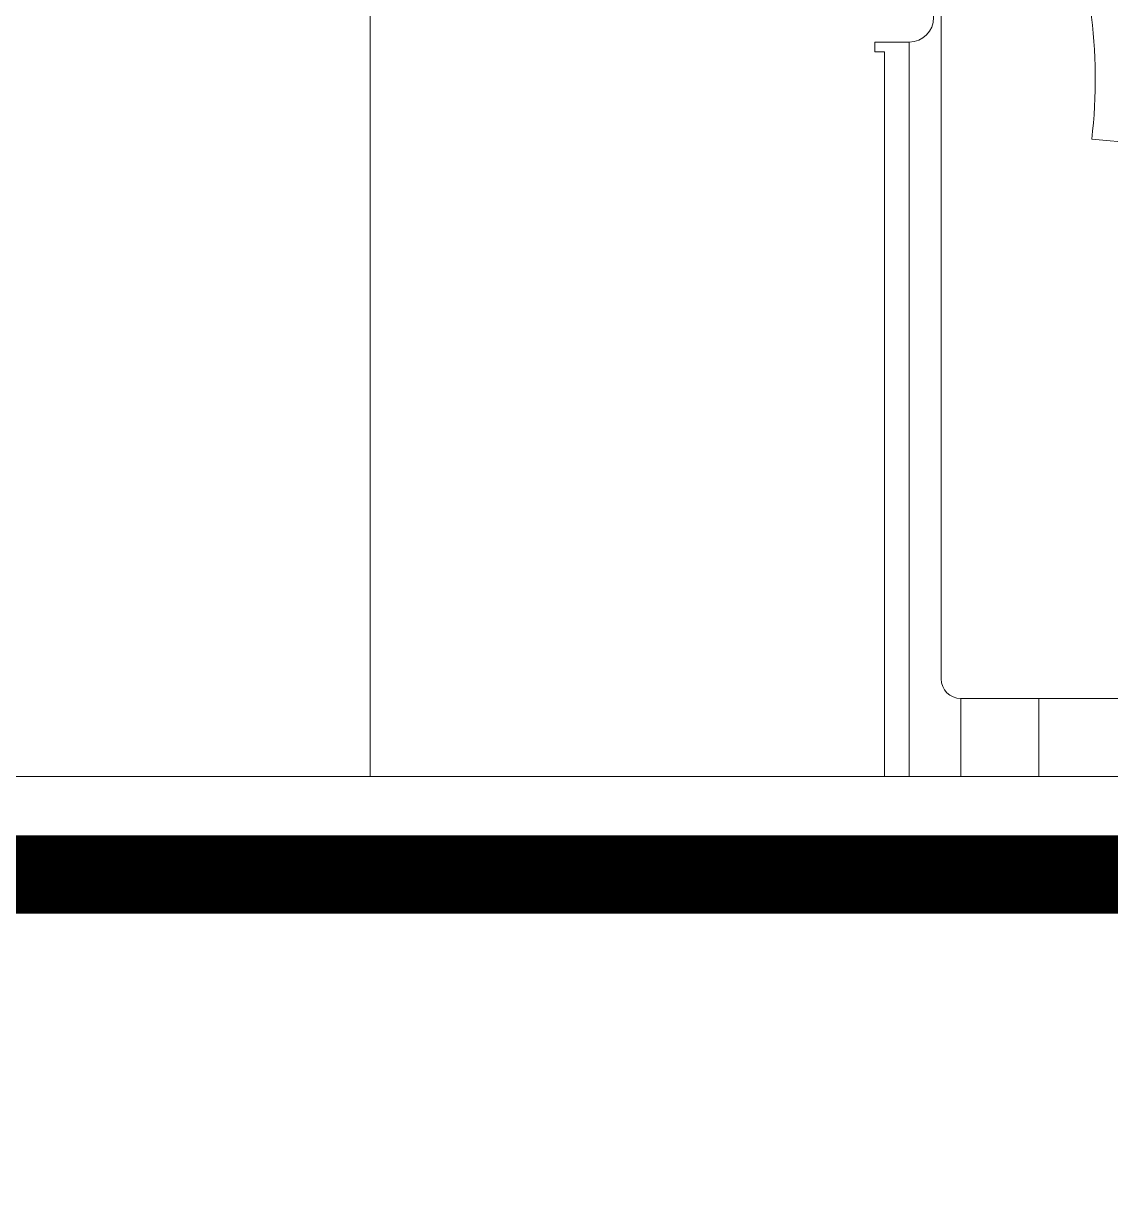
# Model space of a CAD drawing. Header units: millimetres. Extents: x 219.2 to 298.5, y 137.8 to 166.3.
# Drawn here: x 259.375 to 260.485, y 143.521 to 144.73 of the extents above; entities that cross this region are included whole.
import ezdxf

# ---------------------------------------------------------------- set-up
doc = ezdxf.new("R2010")
doc.units = ezdxf.units.MM
doc.layers.add('fach00', color=33, linetype='Continuous', lineweight=0)
doc.layers.add('fach20', color=160, linetype='Continuous', lineweight=20)

# ---------------------------------------------------------------- blocks, each defined once
blk = doc.blocks.new('kids of the century')
at = {"layer": 'fach00'}
for p, q in [((227.3052, 125.7397), (227.3052, 124.9486)), ((227.7504, 125.4731), (227.4589, 125.4997)), ((227.7958, 124.9286), (227.7958, 125.4233)), ((227.9941, 125.3265), (227.7958, 125.3265)), ((227.9941, 125.2765), (227.7958, 125.2765)), ((227.9941, 125.2665), (227.9941, 124.9486)), ((227.9741, 124.9286), (227.3252, 124.9286))]:
    blk.add_line(p, q, dxfattribs=at)
for points in [[(227.4048, 124.9286), (227.3252, 124.9286), (227.3252, 124.8489), (227.4048, 124.8489)], [(227.8945, 124.9286), (227.9741, 124.9286), (227.9741, 124.8489), (227.8945, 124.8489)]]:
    blk.add_lwpolyline(points, close=True, dxfattribs=at)
for centre, radius, start, end in [((227.3727, 125.7079), 0.0746, 45.949, 154.8082), ((226.914, 125.5613), 0.5484, 353.5488, 21.4161), ((227.7458, 125.4233), 0.05, 360, 84.7903), ((227.9941, 125.3015), 0.025, 270, 90), ((227.9841, 125.2665), 0.01, 0, 90), ((227.3252, 124.9486), 0.02, 180, 270), ((227.9741, 124.9486), 0.02, 270, 360)]:
    blk.add_arc(centre, radius, start, end, dxfattribs=at)

msp = doc.modelspace()

# ---------------------------------------------------------------- linework, layer by layer
at = {"layer": 'fach00'}
msp.add_line((260.2792, 144.7113), (260.2792, 143.9613), dxfattribs=at)
at = {"layer": 'fach20'}
for p, q in [((259.7292, 146.2613), (259.7292, 143.9613)), ((260.2792, 144.7113), (260.2442, 144.7113)), ((260.2442, 144.7113), (260.2442, 144.7013)), ((260.2542, 144.7013), (260.2442, 144.7013)), ((260.2542, 144.7013), (260.2542, 143.9613)), ((275.2942, 143.9613), (253.4837, 143.9613))]:
    msp.add_line(p, q, dxfattribs=at)
at = {"layer": 'fach20', "const_width": 0.08}
msp.add_lwpolyline([(251.6927, 143.5613), (252.2899, 143.5613), (253.4899, 143.8613), (275.1942, 143.8613), (275.1942, 143.7113), (276.1646, 143.7113)], dxfattribs=at)
at = {"layer": 'fach20'}
msp.add_arc((260.2792, 144.7363), 0.025, 270, 90, dxfattribs=at)

# ---------------------------------------------------------------- block references
at = {"layer": 'fach00'}
msp.add_blockref('kids of the century', (33.0067, 19.1124), dxfattribs=at)

doc.saveas('drawing.dxf')
